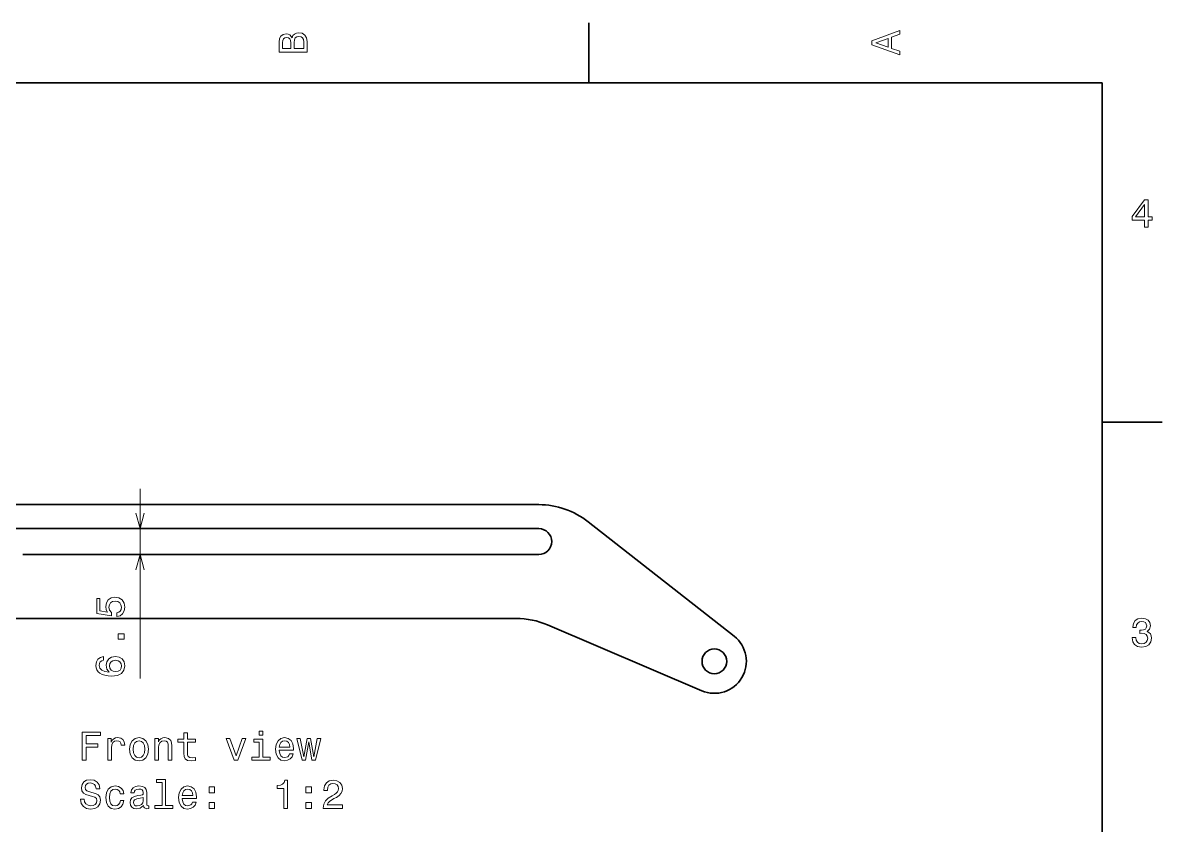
# Model space of a CAD drawing. Extents: x 0 to 297, y 0 to 210.
# Drawn here: x 151.8 to 294.5, y 107 to 207.5 of the extents above; entities that cross this region are included whole.
import ezdxf

# ---------------------------------------------------------------- set-up
doc = ezdxf.new("R2010")
doc.units = 0

msp = doc.modelspace()

# ---------------------------------------------------------------- linework, layer by layer
at = {"color": 7, "lineweight": 35, "ltscale": 0.1875}
for p, q in [((222.699997, 200), (222.699997, 207.5)), ((287, 157.5), (294.5, 157.5))]:
    msp.add_line(p, q, dxfattribs=at)
at = {"color": 7, "lineweight": 35}
for p, q in [((287, 200), (10, 200)), ((287, 10), (287, 200)), ((216.443649, 147.158234), (95.075974, 147.158234)), ((216.443649, 144.158234), (106.821136, 144.158234)), ((240.898483, 130.680084), (222.616852, 145.02536)), ((151.831497, 140.908234), (216.429199, 140.908234)), ((213.608063, 132.908234), (95.435471, 132.908234)), ((236.858521, 123.854515), (217.53476, 132.105042))]:
    msp.add_line(p, q, dxfattribs=at)
at = {"color": 7, "lineweight": 13}
msp.add_line((166.508026, 125.400162), (166.508026, 149.158234), dxfattribs=at)
for points in [[(185.542007, 205.630417), (185.249496, 205.983429), (185.052811, 206.074219), (184.81073, 206.104477), (184.432495, 206.03891), (184.160156, 205.842224), (183.993729, 205.524506), (183.933212, 205.080704), (183.933212, 203.835022), (187.433212, 203.835022), (187.433212, 205.151306), (187.36261, 205.620331), (187.155838, 205.968307), (186.828018, 206.185165), (186.384216, 206.260818), (186.08667, 206.215424), (185.839554, 206.094391), (185.65799, 205.897705)], [(185.385666, 204.984879), (185.385666, 204.298996), (184.351807, 204.298996), (184.351807, 205.025223), (184.382065, 205.297562), (184.472839, 205.489197), (184.629181, 205.605194), (184.86116, 205.645538), (185.093155, 205.600143), (185.254532, 205.479111), (185.355408, 205.272339)], [(187.014618, 205.095825), (187.014618, 204.298996), (185.809296, 204.298996), (185.809296, 205.050446), (185.844589, 205.368164), (185.9505, 205.595108), (186.132065, 205.731277), (186.394302, 205.776657), (186.671692, 205.731277), (186.863327, 205.605194), (186.979324, 205.393372)], [(261.633209, 203.466858), (261.633209, 203.930847), (260.604401, 204.298996), (260.604401, 205.695969), (261.633209, 206.064133), (261.633209, 206.538193), (258.128174, 205.257217), (258.128174, 204.742798)], [(260.17572, 204.460388), (258.632477, 205), (260.17572, 205.539627)], [(292.277374, 181.916794), (292.731262, 181.916794), (292.731262, 182.784225), (293.23056, 182.784225), (293.23056, 183.187683), (292.731262, 183.187683), (292.731262, 185.341141), (292.272339, 185.341141), (290.739197, 183.228027), (290.739197, 182.784225), (292.277374, 182.784225)], [(291.162842, 183.187683), (292.277374, 184.756134), (292.277374, 183.187683)], [(163.5952, 133.139496), (164.008743, 133.250458), (164.331512, 133.497574), (164.533234, 133.860687), (164.608887, 134.324661), (164.518112, 134.83403), (164.270996, 135.232437), (163.877625, 135.484604), (163.373291, 135.580429), (162.904282, 135.49469), (162.536133, 135.252609), (162.299103, 134.874374), (162.213348, 134.385178), (162.27388, 134.006943), (162.440308, 133.714432), (161.497223, 133.855637), (161.497223, 135.388779), (161.083679, 135.388779), (161.083679, 133.517746), (162.939575, 133.240372), (162.939575, 133.643829), (162.702545, 133.93634), (162.616821, 134.30954), (162.672302, 134.632294), (162.833679, 134.87941), (163.080795, 135.035751), (163.398514, 135.091232), (163.716248, 135.035751), (163.963348, 134.874374), (164.11969, 134.627258), (164.175171, 134.30954), (164.139862, 134.042236), (164.02388, 133.835464), (163.842316, 133.684174), (163.5952, 133.608521)], [(290.729126, 130.51622), (290.729126, 130.480911), (290.809814, 129.996765), (291.046844, 129.633652), (291.420044, 129.401657), (291.914276, 129.315933), (292.438782, 129.401657), (292.832153, 129.623566), (293.08429, 129.976593), (293.175079, 130.430481), (293.134735, 130.728027), (293.023773, 130.970108), (292.842224, 131.156708), (292.600159, 131.292877), (292.927948, 131.565216), (293.043945, 131.998932), (292.968292, 132.392303), (292.751434, 132.68985), (292.398407, 132.87645), (291.914276, 132.942017), (291.460388, 132.861313), (291.112396, 132.63942), (290.885468, 132.286392), (290.809814, 131.817368), (290.809814, 131.782074), (291.258636, 131.782074), (291.299011, 132.104828), (291.430115, 132.336823), (291.641937, 132.478027), (291.939484, 132.528473), (292.201721, 132.488113), (292.393372, 132.382217), (292.509369, 132.210739), (292.554749, 131.97876), (292.509369, 131.731628), (292.388336, 131.565216), (292.176514, 131.46434), (291.889069, 131.434082), (291.692383, 131.439133), (291.692383, 131.04071), (291.939484, 131.050797), (292.257202, 131.005417), (292.494232, 130.884369), (292.635468, 130.687683), (292.685883, 130.430481), (292.630402, 130.13797), (292.484161, 129.921112), (292.252167, 129.784943), (291.944519, 129.739563), (291.626801, 129.789993), (291.394806, 129.941284), (291.248566, 130.183365), (291.193085, 130.51622)], [(164.508026, 130.306213), (164.508026, 131.002182), (163.756592, 131.002182), (163.756592, 130.306213)], [(161.951111, 128.128555), (161.542603, 128.03273), (161.240021, 127.810829), (161.04837, 127.467888), (160.982819, 127.024086), (161.018112, 126.726532), (161.113937, 126.46933), (161.270264, 126.242386), (161.492172, 126.050743), (161.769562, 125.899445), (162.107452, 125.788498), (162.505859, 125.717888), (162.954712, 125.697716), (163.670853, 125.778412), (164.190308, 126.025528), (164.502991, 126.423943), (164.608887, 126.968613), (164.518112, 127.457802), (164.281082, 127.831001), (163.907883, 128.073074), (163.433807, 128.158813), (162.954712, 128.073074), (162.586548, 127.841087), (162.354568, 127.483017), (162.27388, 127.039215), (162.374741, 126.560104), (162.662201, 126.202042), (162.107452, 126.277687), (161.709045, 126.439072), (161.472, 126.686188), (161.391312, 127.029129), (161.431656, 127.281288), (161.537567, 127.472931), (161.714081, 127.599014), (161.951111, 127.664574)], [(163.438873, 127.669617), (163.756592, 127.614143), (163.998657, 127.472931), (164.160034, 127.245987), (164.21048, 126.963562), (164.160034, 126.666016), (164.003693, 126.439072), (163.761627, 126.292816), (163.443909, 126.247429), (163.131226, 126.297859), (162.894196, 126.439072), (162.742889, 126.671059), (162.687424, 126.983742), (162.742889, 127.256073), (162.88916, 127.472931), (163.12619, 127.614143)], [(159.282349, 115.176605), (159.751373, 115.176605), (159.751373, 116.785393), (161.223999, 116.785393), (161.223999, 117.203979), (159.751373, 117.203979), (159.751373, 118.252975), (161.56189, 118.252975), (161.56189, 118.676605), (159.282349, 118.676605)], [(172.011459, 117.415802), (172.011459, 116.059174), (172.041718, 115.620407), (172.182922, 115.317818), (172.465347, 115.141304), (172.944458, 115.080788), (173.468948, 115.106003), (173.468948, 115.489288), (173.085663, 115.459023), (172.737686, 115.499374), (172.551086, 115.62545), (172.470398, 115.837265), (172.455261, 116.134819), (172.455261, 117.415802), (173.468948, 117.415802), (173.468948, 117.794037), (172.455261, 117.794037), (172.455261, 118.585831), (172.011459, 118.585831), (172.011459, 117.794037), (171.244888, 117.794037), (171.244888, 117.415802)], [(181.896179, 118.797646), (181.42717, 118.797646), (181.42717, 118.29332), (181.896179, 118.29332)], [(162.474716, 115.176605), (162.918518, 115.176605), (162.918518, 116.724876), (162.963913, 117.098076), (163.100082, 117.365364), (163.321976, 117.526749), (163.619522, 117.582222), (163.841431, 117.546921), (164.007858, 117.44606), (164.108719, 117.27459), (164.144028, 117.042603), (164.592865, 117.042603), (164.532349, 117.451103), (164.365921, 117.743607), (164.088547, 117.92012), (163.710312, 117.980637), (163.453094, 117.940292), (163.231201, 117.839432), (163.034515, 117.667961), (162.878174, 117.435974), (162.878174, 117.884819), (162.474716, 117.884819)], [(165.213196, 116.528191), (165.293884, 115.912918), (165.525864, 115.459023), (165.894028, 115.176605), (166.38826, 115.080788), (166.877457, 115.176605), (167.245605, 115.453979), (167.4776, 115.907875), (167.563339, 116.528191), (167.4776, 117.143463), (167.245605, 117.602394), (166.877457, 117.879776), (166.38826, 117.980637), (165.894028, 117.879776), (165.525864, 117.597351), (165.293884, 117.143463)], [(165.667084, 116.533234), (165.712463, 116.987122), (165.853683, 117.314934), (166.080627, 117.516663), (166.38826, 117.587265), (166.690857, 117.516663), (166.917801, 117.319977), (167.059006, 116.987122), (167.109436, 116.533234), (167.059006, 116.074303), (166.917801, 115.741447), (166.690857, 115.539719), (166.38826, 115.474159), (166.080627, 115.539719), (165.853683, 115.741447), (165.712463, 116.074303)], [(168.380341, 115.176605), (168.824142, 115.176605), (168.824142, 116.740005), (168.869522, 117.098076), (169.015778, 117.360321), (169.242722, 117.521706), (169.545319, 117.582222), (169.787399, 117.531792), (169.93869, 117.395622), (170.014343, 117.168678), (170.039551, 116.866089), (170.039551, 115.176605), (170.483368, 115.176605), (170.483368, 116.956863), (170.463196, 117.314934), (170.372406, 117.612488), (170.07486, 117.884819), (169.610886, 117.980637), (169.353683, 117.945335), (169.136826, 117.849518), (168.950226, 117.688133), (168.80397, 117.471275), (168.80397, 117.884819), (168.380341, 117.884819)], [(178.300369, 115.176605), (178.769379, 115.176605), (179.757858, 117.884819), (179.29892, 117.884819), (178.537399, 115.701103), (177.760742, 117.884819), (177.296768, 117.884819)], [(181.881058, 115.549805), (181.881058, 117.794037), (180.741287, 117.794037), (180.741287, 117.415802), (181.437256, 117.415802), (181.437256, 115.549805), (180.52948, 115.549805), (180.52948, 115.176605), (182.79892, 115.176605), (182.79892, 115.549805)], [(183.948776, 116.402107), (185.723999, 116.402107), (185.729034, 116.608879), (185.648346, 117.18885), (185.426453, 117.622574), (185.073425, 117.884819), (184.604401, 117.980637), (184.145462, 117.879776), (183.792435, 117.597351), (183.565491, 117.13842), (183.484802, 116.533234), (183.560455, 115.912918), (183.787399, 115.459023), (184.135376, 115.176605), (184.589264, 115.080788), (184.982635, 115.146347), (185.305405, 115.317818), (185.542435, 115.590149), (185.678604, 115.953262), (185.239838, 115.953262), (185.149063, 115.751534), (185.017944, 115.600235), (184.644745, 115.479202), (184.357285, 115.534676), (184.140427, 115.711189), (183.999207, 115.99865), (183.948776, 116.386978)], [(183.948776, 116.775307), (184.004257, 117.123291), (184.140427, 117.380493), (184.347198, 117.536835), (184.619537, 117.592308), (184.886826, 117.536835), (185.093597, 117.380493), (185.219666, 117.123291), (185.26506, 116.775307)], [(187.236969, 115.176605), (187.640427, 117.476318), (188.043884, 115.176605), (188.467514, 115.176605), (189.133209, 117.884819), (188.704544, 117.884819), (188.255692, 115.585106), (187.857285, 117.884819), (187.418518, 117.884819), (187.020111, 115.585106), (186.571259, 117.884819), (186.147629, 117.884819), (186.813324, 115.176605)], [(159.519379, 110.284676), (159.060455, 110.284676), (159.161316, 109.750092), (159.413483, 109.35672), (159.801804, 109.11969), (160.326294, 109.033958), (160.845749, 109.114647), (161.234085, 109.336548), (161.481201, 109.684532), (161.571976, 110.143463), (161.496323, 110.557007), (161.284515, 110.824303), (160.941574, 111.000816), (160.482635, 111.131935), (160.089264, 111.22776), (159.832062, 111.338707), (159.685806, 111.500092), (159.640427, 111.752258), (159.685806, 111.979202), (159.81694, 112.150673), (160.018661, 112.266663), (160.296036, 112.307007), (160.578461, 112.256577), (160.800369, 112.120407), (160.946625, 111.893463), (161.017227, 111.585831), (161.476151, 111.585831), (161.476151, 111.595917), (161.395462, 112.069977), (161.158432, 112.423004), (160.785233, 112.644905), (160.280914, 112.720551), (159.827026, 112.644905), (159.473999, 112.43309), (159.247055, 112.105278), (159.166351, 111.681648), (159.231918, 111.303406), (159.423569, 111.046204), (159.726151, 110.874733), (160.139694, 110.743607), (160.548203, 110.627617), (160.855835, 110.516663), (161.042435, 110.355278), (161.108002, 110.093033), (161.047485, 109.825745), (160.891144, 109.624016), (160.654114, 109.497932), (160.346466, 109.457588), (160.00354, 109.513062), (159.741287, 109.674446), (159.57486, 109.936691)], [(169.262894, 112.377617), (169.262894, 109.502975), (168.350082, 109.502975), (168.350082, 109.129776), (170.614487, 109.129776), (170.614487, 109.502975), (169.706711, 109.502975), (169.706711, 112.750816), (168.56694, 112.750816), (168.56694, 112.377617)], [(164.033066, 110.940292), (164.471832, 110.940292), (164.381058, 111.34375), (164.1642, 111.661476), (163.826294, 111.858162), (163.387543, 111.933807), (162.903397, 111.832947), (162.535233, 111.550522), (162.303253, 111.091591), (162.222549, 110.476318), (162.298203, 109.866089), (162.525146, 109.412193), (162.883209, 109.129776), (163.372406, 109.033958), (163.806122, 109.109604), (164.144028, 109.321419), (164.376007, 109.654274), (164.476883, 110.098076), (164.053253, 110.098076), (163.9776, 109.815659), (163.83638, 109.603836), (163.634659, 109.472717), (163.387543, 109.432373), (163.07991, 109.497932), (162.858002, 109.699661), (162.721832, 110.027473), (162.676437, 110.491447), (162.721832, 110.945335), (162.863037, 111.273148), (163.089996, 111.474876), (163.387543, 111.545479), (163.64978, 111.500092), (163.846466, 111.384102), (163.9776, 111.192459)], [(166.953094, 109.482803), (166.953094, 109.467674), (166.978317, 109.296204), (167.05397, 109.175163), (167.371689, 109.079346), (167.618805, 109.11969), (167.618805, 109.462631), (167.512894, 109.447502), (167.371689, 109.513062), (167.346466, 109.71479), (167.346466, 111.116806), (167.28595, 111.474876), (167.109436, 111.727036), (166.801804, 111.878334), (166.368088, 111.933807), (165.944458, 111.873291), (165.631775, 111.70182), (165.435089, 111.434532), (165.369522, 111.081505), (165.369522, 111.051247), (165.767944, 111.051247), (165.803253, 111.263062), (165.9142, 111.41436), (166.095749, 111.505135), (166.352951, 111.540436), (166.600082, 111.515221), (166.776596, 111.439575), (166.882492, 111.308449), (166.917801, 111.126892), (166.897629, 110.915077), (166.81694, 110.809174), (166.615204, 110.758736), (166.236969, 110.718391), (165.803253, 110.627617), (165.495605, 110.466232), (165.314056, 110.214073), (165.258575, 109.840874), (165.309006, 109.508018), (165.465347, 109.260902), (165.717514, 109.104561), (166.065491, 109.049088), (166.534515, 109.154991)], [(171.804688, 110.355278), (173.57991, 110.355278), (173.584946, 110.56205), (173.504257, 111.142021), (173.282349, 111.575745), (172.929321, 111.83799), (172.460312, 111.933807), (172.001373, 111.832947), (171.648346, 111.550522), (171.421402, 111.091591), (171.340714, 110.486404), (171.416351, 109.866089), (171.643311, 109.412193), (171.991287, 109.129776), (172.445175, 109.033958), (172.838547, 109.099518), (173.161316, 109.270988), (173.398346, 109.54332), (173.534515, 109.906433), (173.095749, 109.906433), (173.004974, 109.704704), (172.873856, 109.553406), (172.500656, 109.432373), (172.213196, 109.487846), (171.996323, 109.66436), (171.855118, 109.95182), (171.804688, 110.340149)], [(171.804688, 110.728477), (171.860168, 111.076462), (171.996323, 111.333664), (172.203094, 111.490005), (172.475433, 111.545479), (172.742722, 111.490005), (172.949493, 111.333664), (173.075577, 111.076462), (173.120972, 110.728477)], [(175.148346, 111.086548), (175.844315, 111.086548), (175.844315, 111.83799), (175.148346, 111.83799)], [(184.513626, 109.129776), (184.972549, 109.129776), (184.972549, 112.654991), (184.629608, 112.654991), (184.538834, 112.347359), (184.357285, 112.140579), (184.079895, 112.019547), (183.696625, 111.979202), (183.696625, 111.621132), (184.513626, 111.621132)], [(187.292435, 111.086548), (187.988403, 111.086548), (187.988403, 111.83799), (187.292435, 111.83799)], [(189.445892, 109.129776), (191.851517, 109.129776), (191.851517, 109.563492), (189.950226, 109.563492), (190.056122, 109.800522), (190.237686, 109.997208), (190.797485, 110.355278), (191.095032, 110.506577), (191.427887, 110.723434), (191.664917, 110.975601), (191.801086, 111.273148), (191.851517, 111.611046), (191.765778, 112.034676), (191.528748, 112.367531), (191.165634, 112.579346), (190.696625, 112.654991), (190.212463, 112.56926), (189.844315, 112.332222), (189.607285, 111.953987), (189.526581, 111.454704), (189.526581, 111.384102), (189.985519, 111.384102), (189.985519, 111.424446), (190.030914, 111.767387), (190.167084, 112.019547), (190.383942, 112.180931), (190.671402, 112.236404), (190.963913, 112.185974), (191.180771, 112.059891), (191.321976, 111.863205), (191.372406, 111.616089), (191.337097, 111.384102), (191.241287, 111.187416), (191.079895, 111.015945), (190.858002, 110.864647), (190.560455, 110.703262), (190.066208, 110.390579), (189.718231, 110.057732), (189.511459, 109.654274), (189.445892, 109.144905)], [(166.902664, 110.077904), (166.842148, 109.815659), (166.680771, 109.613922), (166.43869, 109.482803), (166.141144, 109.437416), (165.949493, 109.462631), (165.813339, 109.54332), (165.7276, 109.684532), (165.702377, 109.881218), (165.722549, 110.057732), (165.803253, 110.183807), (166.126007, 110.32502), (166.534515, 110.385536), (166.902664, 110.506577)], [(175.148346, 109.129776), (175.844315, 109.129776), (175.844315, 109.881218), (175.148346, 109.881218)], [(187.292435, 109.129776), (187.988403, 109.129776), (187.988403, 109.881218), (187.292435, 109.881218)]]:
    msp.add_lwpolyline(points, close=True, dxfattribs=at)
for points in [[(165.990387, 146.090088), (166.508026, 144.158234), (167.025665, 146.090088)], [(167.025665, 138.976379), (166.508026, 140.908234), (165.990387, 138.976379)]]:
    msp.add_lwpolyline(points, dxfattribs=at)
at = {"color": 7, "lineweight": 35}
msp.add_circle((238.429199, 127.533234), 1.55, dxfattribs=at)
for centre, radius, start, end in [((216.443649, 137.158234), 10, 51.879344, 90.000003), ((216.429199, 142.533264), 1.625032, 269.999997, 89.49047), ((213.608063, 122.908234), 10, 66.879348, 90.000003), ((238.429199, 127.533234), 4, 246.879343, 51.879344)]:
    msp.add_arc(centre, radius, start, end, dxfattribs=at)

doc.saveas('drawing.dxf')
